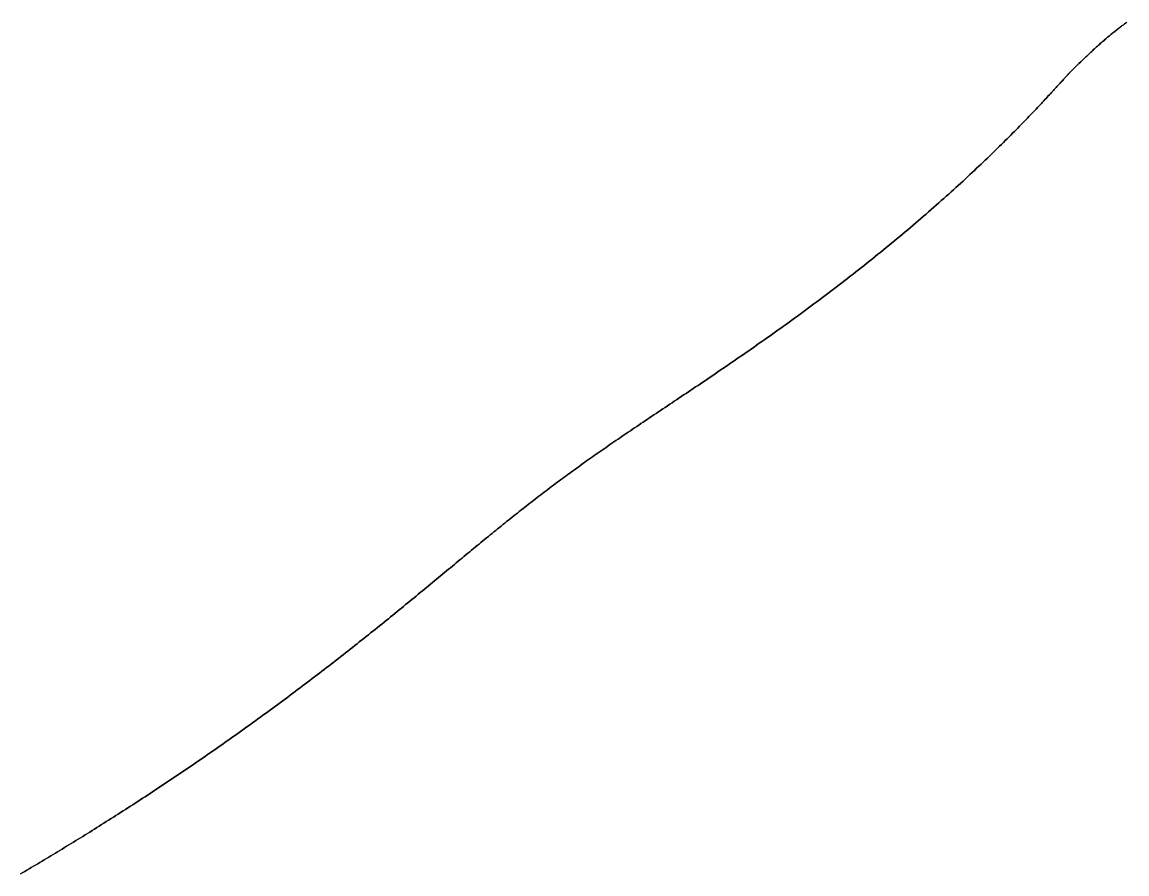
# Model space of a CAD drawing. Header units: inches. Extents: x 130170 to 284068, y 377793 to 804530.
# Drawn here: x 256356.5 to 256422.4, y 734916.1 to 734966.9 of the extents above; entities that cross this region are included whole.
import ezdxf

# ---------------------------------------------------------------- set-up
doc = ezdxf.new("R2010")
doc.units = ezdxf.units.IN
doc.header["$MEASUREMENT"] = 0
doc.layers.add('muni_il', color=7, linetype='Continuous')

msp = doc.modelspace()

# ---------------------------------------------------------------- linework, layer by layer
at = {"layer": 'muni_il'}
for points in [[(256356.42, 734916.097), (256356.546, 734916.171), (256356.672, 734916.246), (256356.799, 734916.321), (256356.927, 734916.397), (256357.055, 734916.473), (256357.183, 734916.549), (256357.312, 734916.626), (256357.442, 734916.703), (256357.572, 734916.781), (256357.702, 734916.859), (256357.833, 734916.937), (256357.964, 734917.016), (256358.096, 734917.095), (256358.228, 734917.175), (256358.361, 734917.255), (256358.494, 734917.335), (256358.627, 734917.416), (256358.761, 734917.497), (256358.896, 734917.579), (256359.031, 734917.661), (256359.166, 734917.744), (256359.302, 734917.827), (256359.438, 734917.91), (256359.574, 734917.994), (256359.711, 734918.078), (256359.849, 734918.163), (256359.986, 734918.248), (256360.125, 734918.333), (256360.263, 734918.419), (256360.402, 734918.505), (256360.542, 734918.592), (256360.681, 734918.679), (256360.822, 734918.767), (256360.962, 734918.854), (256361.103, 734918.943), (256361.244, 734919.032), (256361.386, 734919.121), (256361.528, 734919.21), (256361.67, 734919.3), (256361.813, 734919.391), (256361.956, 734919.481), (256362.099, 734919.572), (256362.243, 734919.664), (256362.387, 734919.756), (256362.531, 734919.848), (256362.676, 734919.941), (256362.821, 734920.034), (256362.966, 734920.128), (256363.112, 734920.222), (256363.257, 734920.316), (256363.403, 734920.411), (256363.55, 734920.506), (256363.696, 734920.601), (256363.843, 734920.697), (256363.99, 734920.793), (256364.138, 734920.89), (256364.285, 734920.987), (256364.433, 734921.084), (256364.581, 734921.181), (256364.729, 734921.279), (256364.877, 734921.378), (256365.026, 734921.476), (256365.175, 734921.575), (256365.324, 734921.675), (256365.473, 734921.775), (256365.622, 734921.875), (256365.771, 734921.975), (256365.921, 734922.076), (256366.07, 734922.177), (256366.22, 734922.278), (256366.37, 734922.38), (256366.52, 734922.482), (256366.67, 734922.584), (256366.82, 734922.686), (256366.97, 734922.789), (256367.121, 734922.892), (256367.271, 734922.996), (256367.422, 734923.099), (256367.572, 734923.203), (256367.722, 734923.308), (256367.873, 734923.412), (256368.023, 734923.517), (256368.174, 734923.622), (256368.325, 734923.727), (256368.475, 734923.833), (256368.626, 734923.938), (256368.776, 734924.044), (256368.926, 734924.15), (256369.077, 734924.257), (256369.227, 734924.363), (256369.377, 734924.47), (256369.528, 734924.577), (256369.678, 734924.684), (256369.828, 734924.792), (256369.978, 734924.899), (256370.127, 734925.007), (256370.277, 734925.115), (256370.427, 734925.223), (256370.576, 734925.331), (256370.725, 734925.439), (256370.874, 734925.548), (256371.023, 734925.657), (256371.172, 734925.765), (256371.321, 734925.874), (256371.469, 734925.983), (256371.617, 734926.092), (256371.765, 734926.201), (256371.913, 734926.31), (256372.06, 734926.42), (256372.208, 734926.529), (256372.355, 734926.639), (256372.501, 734926.748), (256372.648, 734926.858), (256372.794, 734926.967), (256372.94, 734927.077), (256373.086, 734927.187), (256373.231, 734927.297), (256373.376, 734927.406), (256373.521, 734927.516), (256373.666, 734927.626), (256373.81, 734927.736), (256373.954, 734927.845), (256374.097, 734927.955), (256374.241, 734928.065), (256374.383, 734928.174), (256374.526, 734928.284), (256374.668, 734928.394), (256374.81, 734928.503), (256374.951, 734928.612), (256375.092, 734928.722), (256375.233, 734928.831), (256375.373, 734928.94), (256375.513, 734929.049), (256375.652, 734929.159), (256375.791, 734929.267), (256375.93, 734929.376), (256376.068, 734929.485), (256376.206, 734929.593), (256376.343, 734929.702), (256376.48, 734929.81), (256376.617, 734929.918), (256376.753, 734930.026), (256376.889, 734930.134), (256377.024, 734930.242), (256377.158, 734930.349), (256377.293, 734930.456), (256377.427, 734930.564), (256377.56, 734930.671), (256377.693, 734930.777), (256377.825, 734930.884), (256377.957, 734930.99), (256378.089, 734931.096), (256378.22, 734931.202), (256378.35, 734931.307), (256378.481, 734931.413), (256378.61, 734931.518), (256378.739, 734931.623), (256378.868, 734931.728), (256378.996, 734931.832), (256379.124, 734931.936), (256379.251, 734932.04), (256379.378, 734932.144), (256379.504, 734932.247), (256379.63, 734932.35), (256379.755, 734932.453), (256379.88, 734932.555), (256380.005, 734932.658), (256380.129, 734932.759), (256380.252, 734932.861), (256380.375, 734932.962), (256380.498, 734933.063), (256380.62, 734933.164), (256380.742, 734933.264), (256380.863, 734933.364), (256380.983, 734933.464), (256381.104, 734933.563), (256381.224, 734933.662), (256381.343, 734933.761), (256381.462, 734933.86), (256381.58, 734933.958), (256381.699, 734934.055), (256381.816, 734934.153), (256381.933, 734934.25), (256382.05, 734934.346), (256382.167, 734934.443), (256382.283, 734934.539), (256382.398, 734934.635), (256382.514, 734934.73), (256382.628, 734934.825), (256382.743, 734934.92), (256382.857, 734935.014), (256382.971, 734935.108), (256383.084, 734935.202), (256383.197, 734935.295), (256383.31, 734935.388), (256383.422, 734935.48), (256383.534, 734935.573), (256383.646, 734935.664), (256383.757, 734935.756), (256383.868, 734935.847), (256383.979, 734935.938), (256384.09, 734936.029), (256384.2, 734936.119), (256384.31, 734936.209), (256384.42, 734936.298), (256384.529, 734936.388), (256384.639, 734936.476), (256384.748, 734936.565), (256384.856, 734936.653), (256384.965, 734936.741), (256385.073, 734936.829), (256385.182, 734936.916), (256385.29, 734937.003), (256385.398, 734937.09), (256385.505, 734937.177), (256385.613, 734937.263), (256385.721, 734937.349), (256385.828, 734937.434), (256385.935, 734937.519), (256386.042, 734937.605), (256386.149, 734937.689), (256386.256, 734937.774), (256386.363, 734937.858), (256386.47, 734937.942), (256386.577, 734938.026), (256386.684, 734938.11), (256386.791, 734938.193), (256386.898, 734938.276), (256387.005, 734938.359), (256387.112, 734938.442), (256387.219, 734938.524), (256387.326, 734938.606), (256387.433, 734938.689), (256387.54, 734938.771), (256387.647, 734938.852), (256387.755, 734938.934), (256387.862, 734939.015), (256387.97, 734939.097), (256388.078, 734939.178), (256388.185, 734939.259), (256388.294, 734939.34), (256388.402, 734939.421), (256388.51, 734939.501), (256388.619, 734939.582), (256388.728, 734939.663), (256388.837, 734939.743), (256388.947, 734939.824), (256389.056, 734939.904), (256389.166, 734939.985), (256389.277, 734940.065), (256389.387, 734940.145), (256389.498, 734940.225), (256389.609, 734940.306), (256389.721, 734940.386), (256389.833, 734940.466), (256389.945, 734940.546), (256390.058, 734940.627), (256390.171, 734940.707), (256390.284, 734940.788), (256390.398, 734940.868), (256390.512, 734940.949), (256390.627, 734941.03), (256390.742, 734941.11), (256390.858, 734941.191), (256390.974, 734941.272), (256391.09, 734941.354), (256391.207, 734941.435), (256391.325, 734941.516), (256391.443, 734941.598), (256391.561, 734941.68), (256391.68, 734941.762), (256391.8, 734941.844), (256391.92, 734941.926), (256392.041, 734942.009), (256392.162, 734942.092), (256392.284, 734942.175), (256392.407, 734942.258), (256392.53, 734942.342), (256392.653, 734942.426), (256392.777, 734942.51), (256392.902, 734942.594), (256393.028, 734942.679), (256393.154, 734942.764), (256393.281, 734942.849), (256393.408, 734942.935), (256393.536, 734943.021), (256393.665, 734943.108), (256393.794, 734943.194), (256393.924, 734943.282), (256394.055, 734943.369), (256394.186, 734943.457), (256394.318, 734943.545), (256394.451, 734943.634), (256394.584, 734943.723), (256394.718, 734943.813), (256394.853, 734943.903), (256394.988, 734943.993), (256395.124, 734944.084), (256395.261, 734944.176), (256395.398, 734944.268), (256395.536, 734944.36), (256395.675, 734944.453), (256395.815, 734944.546), (256395.955, 734944.64), (256396.096, 734944.734), (256396.238, 734944.829), (256396.38, 734944.925), (256396.523, 734945.021), (256396.667, 734945.117), (256396.811, 734945.214), (256396.956, 734945.312), (256397.102, 734945.41), (256397.248, 734945.508), (256397.395, 734945.608), (256397.543, 734945.707), (256397.691, 734945.808), (256397.84, 734945.909), (256397.99, 734946.01), (256398.14, 734946.113), (256398.291, 734946.215), (256398.443, 734946.319), (256398.595, 734946.423), (256398.748, 734946.527), (256398.901, 734946.632), (256399.055, 734946.738), (256399.21, 734946.845), (256399.365, 734946.952), (256399.52, 734947.059), (256399.677, 734947.168), (256399.834, 734947.276), (256399.991, 734947.386), (256400.149, 734947.496), (256400.307, 734947.607), (256400.466, 734947.718), (256400.625, 734947.83), (256400.785, 734947.943), (256400.945, 734948.056), (256401.106, 734948.169), (256401.267, 734948.284), (256401.429, 734948.399), (256401.591, 734948.514), (256401.753, 734948.631), (256401.916, 734948.748), (256402.079, 734948.865), (256402.243, 734948.983), (256402.406, 734949.102), (256402.57, 734949.221), (256402.735, 734949.34), (256402.899, 734949.461), (256403.064, 734949.582), (256403.229, 734949.703), (256403.395, 734949.825), (256403.56, 734949.947), (256403.726, 734950.071), (256403.892, 734950.194), (256404.058, 734950.318), (256404.224, 734950.443), (256404.39, 734950.568), (256404.557, 734950.694), (256404.723, 734950.82), (256404.889, 734950.946), (256405.056, 734951.073), (256405.222, 734951.201), (256405.389, 734951.329), (256405.555, 734951.457), (256405.721, 734951.586), (256405.888, 734951.715), (256406.054, 734951.844), (256406.22, 734951.974), (256406.385, 734952.104), (256406.551, 734952.235), (256406.716, 734952.366), (256406.882, 734952.497), (256407.047, 734952.628), (256407.211, 734952.76), (256407.376, 734952.892), (256407.54, 734953.024), (256407.703, 734953.157), (256407.866, 734953.29), (256408.03, 734953.422), (256408.192, 734953.556), (256408.354, 734953.689), (256408.516, 734953.822), (256408.677, 734953.956), (256408.837, 734954.089), (256408.997, 734954.223), (256409.157, 734954.356), (256409.316, 734954.49), (256409.474, 734954.624), (256409.632, 734954.758), (256409.788, 734954.891), (256409.945, 734955.025), (256410.1, 734955.158), (256410.255, 734955.292), (256410.409, 734955.425), (256410.562, 734955.558), (256410.715, 734955.691), (256410.866, 734955.824), (256411.017, 734955.956), (256411.167, 734956.089), (256411.316, 734956.221), (256411.464, 734956.352), (256411.611, 734956.484), (256411.757, 734956.615), (256411.902, 734956.745), (256412.046, 734956.875), (256412.189, 734957.005), (256412.331, 734957.134), (256412.471, 734957.263), (256412.611, 734957.391), (256412.749, 734957.519), (256412.887, 734957.646), (256413.023, 734957.773), (256413.157, 734957.898), (256413.291, 734958.024), (256413.423, 734958.148), (256413.555, 734958.272), (256413.684, 734958.395), (256413.813, 734958.517), (256413.94, 734958.638), (256414.066, 734958.759), (256414.19, 734958.879), (256414.313, 734958.997), (256414.435, 734959.115), (256414.555, 734959.232), (256414.673, 734959.348), (256414.791, 734959.463), (256414.906, 734959.577), (256415.02, 734959.69), (256415.133, 734959.801), (256415.244, 734959.912), (256415.354, 734960.021), (256415.462, 734960.129), (256415.569, 734960.237), (256415.673, 734960.342), (256415.777, 734960.447), (256415.878, 734960.55), (256415.978, 734960.652), (256416.077, 734960.753), (256416.174, 734960.852), (256416.269, 734960.95), (256416.362, 734961.047), (256416.454, 734961.142), (256416.544, 734961.236), (256416.633, 734961.328), (256416.719, 734961.419), (256416.805, 734961.508), (256416.888, 734961.596), (256416.97, 734961.682), (256417.05, 734961.767), (256417.129, 734961.85), (256417.205, 734961.932), (256417.281, 734962.012), (256417.354, 734962.091), (256417.426, 734962.168), (256417.496, 734962.243), (256417.565, 734962.317), (256417.632, 734962.389), (256417.697, 734962.459), (256417.761, 734962.528), (256417.823, 734962.596), (256417.883, 734962.661), (256417.942, 734962.726), (256417.999, 734962.788), (256418.055, 734962.849), (256418.11, 734962.908), (256418.163, 734962.966), (256418.214, 734963.022), (256418.264, 734963.077), (256418.312, 734963.13), (256418.359, 734963.181), (256418.405, 734963.231), (256418.449, 734963.279), (256418.491, 734963.326), (256418.533, 734963.371), (256418.573, 734963.415), (256418.612, 734963.457), (256418.649, 734963.498), (256418.685, 734963.538), (256418.72, 734963.575), (256418.754, 734963.612), (256418.786, 734963.647), (256418.817, 734963.68), (256418.847, 734963.712), (256418.876, 734963.743), (256418.903, 734963.772), (256418.929, 734963.8), (256418.954, 734963.827), (256418.978, 734963.852), (256419, 734963.875), (256419.021, 734963.898), (256419.042, 734963.918), (256419.06, 734963.938), (256419.077, 734963.955), (256419.093, 734963.972), (256419.108, 734963.986), (256419.121, 734964), (256419.132, 734964.011), (256419.142, 734964.021), (256419.15, 734964.029), (256419.156, 734964.035), (256419.525, 734964.387), (256419.644, 734964.502), (256419.703, 734964.56), (256419.762, 734964.617), (256419.82, 734964.674), (256419.879, 734964.73), (256419.937, 734964.786), (256419.995, 734964.842), (256420.053, 734964.898), (256420.111, 734964.953), (256420.169, 734965.008), (256420.226, 734965.062), (256420.284, 734965.116), (256420.341, 734965.17), (256420.399, 734965.223), (256420.456, 734965.276), (256420.513, 734965.328), (256420.569, 734965.38), (256420.626, 734965.431), (256420.682, 734965.482), (256420.739, 734965.532), (256420.795, 734965.582), (256420.85, 734965.632), (256420.906, 734965.68), (256420.961, 734965.729), (256421.017, 734965.776), (256421.071, 734965.824), (256421.126, 734965.87), (256421.18, 734965.916), (256421.234, 734965.962), (256421.288, 734966.007), (256421.342, 734966.052), (256421.395, 734966.096), (256421.448, 734966.139), (256421.5, 734966.182), (256421.552, 734966.224), (256421.604, 734966.266), (256421.656, 734966.307), (256421.707, 734966.348), (256421.757, 734966.388), (256421.808, 734966.428), (256421.858, 734966.467), (256421.908, 734966.505), (256421.957, 734966.543), (256422.006, 734966.581), (256422.055, 734966.618), (256422.103, 734966.654), (256422.151, 734966.69), (256422.199, 734966.726), (256422.246, 734966.761), (256422.293, 734966.795), (256422.339, 734966.829), (256422.386, 734966.863)], [(256422.386, 734966.863), (256422.339, 734966.829), (256422.293, 734966.795), (256422.246, 734966.761), (256422.199, 734966.726), (256422.151, 734966.69), (256422.103, 734966.654), (256422.055, 734966.618), (256422.006, 734966.581), (256421.957, 734966.543), (256421.908, 734966.505), (256421.858, 734966.467), (256421.808, 734966.428), (256421.757, 734966.388), (256421.707, 734966.348), (256421.656, 734966.307), (256421.604, 734966.266), (256421.552, 734966.224), (256421.5, 734966.182), (256421.448, 734966.139), (256421.395, 734966.096), (256421.342, 734966.052), (256421.288, 734966.007), (256421.234, 734965.962), (256421.18, 734965.916), (256421.126, 734965.87), (256421.071, 734965.824), (256421.017, 734965.776), (256420.961, 734965.729), (256420.906, 734965.68), (256420.85, 734965.632), (256420.795, 734965.582), (256420.739, 734965.532), (256420.682, 734965.482), (256420.626, 734965.431), (256420.569, 734965.38), (256420.513, 734965.328), (256420.456, 734965.276), (256420.399, 734965.223), (256420.341, 734965.17), (256420.284, 734965.116), (256420.226, 734965.062), (256420.169, 734965.008), (256420.111, 734964.953), (256420.053, 734964.898), (256419.995, 734964.842), (256419.937, 734964.786), (256419.879, 734964.73), (256419.82, 734964.674), (256419.762, 734964.617), (256419.703, 734964.56), (256419.644, 734964.502), (256419.525, 734964.387), (256419.156, 734964.035), (256419.15, 734964.029), (256419.142, 734964.021), (256419.132, 734964.011), (256419.121, 734964), (256419.108, 734963.986), (256419.093, 734963.972), (256419.077, 734963.955), (256419.06, 734963.938), (256419.042, 734963.918), (256419.021, 734963.898), (256419, 734963.875), (256418.978, 734963.852), (256418.954, 734963.827), (256418.929, 734963.8), (256418.903, 734963.772), (256418.876, 734963.743), (256418.847, 734963.712), (256418.817, 734963.68), (256418.786, 734963.647), (256418.754, 734963.612), (256418.72, 734963.575), (256418.685, 734963.538), (256418.649, 734963.498), (256418.612, 734963.457), (256418.573, 734963.415), (256418.533, 734963.371), (256418.491, 734963.326), (256418.449, 734963.279), (256418.405, 734963.231), (256418.359, 734963.181), (256418.312, 734963.13), (256418.264, 734963.077), (256418.214, 734963.022), (256418.163, 734962.966), (256418.11, 734962.908), (256418.055, 734962.849), (256417.999, 734962.788), (256417.942, 734962.726), (256417.883, 734962.661), (256417.823, 734962.596), (256417.761, 734962.528), (256417.697, 734962.459), (256417.632, 734962.389), (256417.565, 734962.317), (256417.496, 734962.243), (256417.426, 734962.168), (256417.354, 734962.091), (256417.281, 734962.012), (256417.205, 734961.932), (256417.129, 734961.85), (256417.05, 734961.767), (256416.97, 734961.682), (256416.888, 734961.596), (256416.805, 734961.508), (256416.719, 734961.419), (256416.633, 734961.328), (256416.544, 734961.236), (256416.454, 734961.142), (256416.362, 734961.047), (256416.269, 734960.95), (256416.174, 734960.852), (256416.077, 734960.753), (256415.978, 734960.652), (256415.878, 734960.55), (256415.777, 734960.447), (256415.673, 734960.342), (256415.569, 734960.237), (256415.462, 734960.129), (256415.354, 734960.021), (256415.244, 734959.912), (256415.133, 734959.801), (256415.02, 734959.69), (256414.906, 734959.577), (256414.791, 734959.463), (256414.673, 734959.348), (256414.555, 734959.232), (256414.435, 734959.115), (256414.313, 734958.997), (256414.19, 734958.879), (256414.066, 734958.759), (256413.94, 734958.638), (256413.813, 734958.517), (256413.684, 734958.395), (256413.555, 734958.272), (256413.423, 734958.148), (256413.291, 734958.024), (256413.157, 734957.898), (256413.023, 734957.773), (256412.887, 734957.646), (256412.749, 734957.519), (256412.611, 734957.391), (256412.471, 734957.263), (256412.331, 734957.134), (256412.189, 734957.005), (256412.046, 734956.875), (256411.902, 734956.745), (256411.757, 734956.615), (256411.611, 734956.484), (256411.464, 734956.352), (256411.316, 734956.221), (256411.167, 734956.089), (256411.017, 734955.956), (256410.866, 734955.824), (256410.715, 734955.691), (256410.562, 734955.558), (256410.409, 734955.425), (256410.255, 734955.292), (256410.1, 734955.158), (256409.945, 734955.025), (256409.788, 734954.891), (256409.632, 734954.758), (256409.474, 734954.624), (256409.316, 734954.49), (256409.157, 734954.356), (256408.997, 734954.223), (256408.837, 734954.089), (256408.677, 734953.956), (256408.516, 734953.822), (256408.354, 734953.689), (256408.192, 734953.556), (256408.03, 734953.422), (256407.866, 734953.29), (256407.703, 734953.157), (256407.54, 734953.024), (256407.376, 734952.892), (256407.211, 734952.76), (256407.047, 734952.628), (256406.882, 734952.497), (256406.716, 734952.366), (256406.551, 734952.235), (256406.385, 734952.104), (256406.22, 734951.974), (256406.054, 734951.844), (256405.888, 734951.715), (256405.721, 734951.586), (256405.555, 734951.457), (256405.389, 734951.329), (256405.222, 734951.201), (256405.056, 734951.073), (256404.889, 734950.946), (256404.723, 734950.82), (256404.557, 734950.694), (256404.39, 734950.568), (256404.224, 734950.443), (256404.058, 734950.318), (256403.892, 734950.194), (256403.726, 734950.071), (256403.56, 734949.947), (256403.395, 734949.825), (256403.229, 734949.703), (256403.064, 734949.582), (256402.899, 734949.461), (256402.735, 734949.34), (256402.57, 734949.221), (256402.406, 734949.102), (256402.243, 734948.983), (256402.079, 734948.865), (256401.916, 734948.748), (256401.753, 734948.631), (256401.591, 734948.514), (256401.429, 734948.399), (256401.267, 734948.284), (256401.106, 734948.169), (256400.945, 734948.056), (256400.785, 734947.943), (256400.625, 734947.83), (256400.466, 734947.718), (256400.307, 734947.607), (256400.149, 734947.496), (256399.991, 734947.386), (256399.834, 734947.276), (256399.677, 734947.168), (256399.52, 734947.059), (256399.365, 734946.952), (256399.21, 734946.845), (256399.055, 734946.738), (256398.901, 734946.632), (256398.748, 734946.527), (256398.595, 734946.423), (256398.443, 734946.319), (256398.291, 734946.215), (256398.14, 734946.113), (256397.99, 734946.01), (256397.84, 734945.909), (256397.691, 734945.808), (256397.543, 734945.707), (256397.395, 734945.608), (256397.248, 734945.508), (256397.102, 734945.41), (256396.956, 734945.312), (256396.811, 734945.214), (256396.667, 734945.117), (256396.523, 734945.021), (256396.38, 734944.925), (256396.238, 734944.829), (256396.096, 734944.734), (256395.955, 734944.64), (256395.815, 734944.546), (256395.675, 734944.453), (256395.536, 734944.36), (256395.398, 734944.268), (256395.261, 734944.176), (256395.124, 734944.084), (256394.988, 734943.993), (256394.853, 734943.903), (256394.718, 734943.813), (256394.584, 734943.723), (256394.451, 734943.634), (256394.318, 734943.545), (256394.186, 734943.457), (256394.055, 734943.369), (256393.924, 734943.282), (256393.794, 734943.194), (256393.665, 734943.108), (256393.536, 734943.021), (256393.408, 734942.935), (256393.281, 734942.849), (256393.154, 734942.764), (256393.028, 734942.679), (256392.902, 734942.594), (256392.777, 734942.51), (256392.653, 734942.426), (256392.53, 734942.342), (256392.407, 734942.258), (256392.284, 734942.175), (256392.162, 734942.092), (256392.041, 734942.009), (256391.92, 734941.926), (256391.8, 734941.844), (256391.68, 734941.762), (256391.561, 734941.68), (256391.443, 734941.598), (256391.325, 734941.516), (256391.207, 734941.435), (256391.09, 734941.354), (256390.974, 734941.272), (256390.858, 734941.191), (256390.742, 734941.11), (256390.627, 734941.03), (256390.512, 734940.949), (256390.398, 734940.868), (256390.284, 734940.788), (256390.171, 734940.707), (256390.058, 734940.627), (256389.945, 734940.546), (256389.833, 734940.466), (256389.721, 734940.386), (256389.609, 734940.306), (256389.498, 734940.225), (256389.387, 734940.145), (256389.277, 734940.065), (256389.166, 734939.985), (256389.056, 734939.904), (256388.947, 734939.824), (256388.837, 734939.743), (256388.728, 734939.663), (256388.619, 734939.582), (256388.51, 734939.501), (256388.402, 734939.421), (256388.294, 734939.34), (256388.185, 734939.259), (256388.078, 734939.178), (256387.97, 734939.097), (256387.862, 734939.015), (256387.755, 734938.934), (256387.647, 734938.852), (256387.54, 734938.771), (256387.433, 734938.689), (256387.326, 734938.606), (256387.219, 734938.524), (256387.112, 734938.442), (256387.005, 734938.359), (256386.898, 734938.276), (256386.791, 734938.193), (256386.684, 734938.11), (256386.577, 734938.026), (256386.47, 734937.942), (256386.363, 734937.858), (256386.256, 734937.774), (256386.149, 734937.689), (256386.042, 734937.605), (256385.935, 734937.519), (256385.828, 734937.434), (256385.721, 734937.349), (256385.613, 734937.263), (256385.505, 734937.177), (256385.398, 734937.09), (256385.29, 734937.003), (256385.182, 734936.916), (256385.073, 734936.829), (256384.965, 734936.741), (256384.856, 734936.653), (256384.748, 734936.565), (256384.639, 734936.476), (256384.529, 734936.388), (256384.42, 734936.298), (256384.31, 734936.209), (256384.2, 734936.119), (256384.09, 734936.029), (256383.979, 734935.938), (256383.868, 734935.847), (256383.757, 734935.756), (256383.646, 734935.664), (256383.534, 734935.573), (256383.422, 734935.48), (256383.31, 734935.388), (256383.197, 734935.295), (256383.084, 734935.202), (256382.971, 734935.108), (256382.857, 734935.014), (256382.743, 734934.92), (256382.628, 734934.825), (256382.514, 734934.73), (256382.398, 734934.635), (256382.283, 734934.539), (256382.167, 734934.443), (256382.05, 734934.346), (256381.933, 734934.25), (256381.816, 734934.153), (256381.699, 734934.055), (256381.58, 734933.958), (256381.462, 734933.86), (256381.343, 734933.761), (256381.224, 734933.662), (256381.104, 734933.563), (256380.983, 734933.464), (256380.863, 734933.364), (256380.742, 734933.264), (256380.62, 734933.164), (256380.498, 734933.063), (256380.375, 734932.962), (256380.252, 734932.861), (256380.129, 734932.759), (256380.005, 734932.658), (256379.88, 734932.555), (256379.755, 734932.453), (256379.63, 734932.35), (256379.504, 734932.247), (256379.378, 734932.144), (256379.251, 734932.04), (256379.124, 734931.936), (256378.996, 734931.832), (256378.868, 734931.728), (256378.739, 734931.623), (256378.61, 734931.518), (256378.481, 734931.413), (256378.35, 734931.307), (256378.22, 734931.202), (256378.089, 734931.096), (256377.957, 734930.99), (256377.825, 734930.884), (256377.693, 734930.777), (256377.56, 734930.671), (256377.427, 734930.564), (256377.293, 734930.456), (256377.158, 734930.349), (256377.024, 734930.242), (256376.889, 734930.134), (256376.753, 734930.026), (256376.617, 734929.918), (256376.48, 734929.81), (256376.343, 734929.702), (256376.206, 734929.593), (256376.068, 734929.485), (256375.93, 734929.376), (256375.791, 734929.267), (256375.652, 734929.159), (256375.513, 734929.049), (256375.373, 734928.94), (256375.233, 734928.831), (256375.092, 734928.722), (256374.951, 734928.612), (256374.81, 734928.503), (256374.668, 734928.394), (256374.526, 734928.284), (256374.383, 734928.174), (256374.241, 734928.065), (256374.097, 734927.955), (256373.954, 734927.845), (256373.81, 734927.736), (256373.666, 734927.626), (256373.521, 734927.516), (256373.376, 734927.406), (256373.231, 734927.297), (256373.086, 734927.187), (256372.94, 734927.077), (256372.794, 734926.967), (256372.648, 734926.858), (256372.501, 734926.748), (256372.355, 734926.639), (256372.208, 734926.529), (256372.06, 734926.42), (256371.913, 734926.31), (256371.765, 734926.201), (256371.617, 734926.092), (256371.469, 734925.983), (256371.321, 734925.874), (256371.172, 734925.765), (256371.023, 734925.657), (256370.874, 734925.548), (256370.725, 734925.439), (256370.576, 734925.331), (256370.427, 734925.223), (256370.277, 734925.115), (256370.127, 734925.007), (256369.978, 734924.899), (256369.828, 734924.792), (256369.678, 734924.684), (256369.528, 734924.577), (256369.377, 734924.47), (256369.227, 734924.363), (256369.077, 734924.257), (256368.926, 734924.15), (256368.776, 734924.044), (256368.626, 734923.938), (256368.475, 734923.833), (256368.325, 734923.727), (256368.174, 734923.622), (256368.023, 734923.517), (256367.873, 734923.412), (256367.722, 734923.308), (256367.572, 734923.203), (256367.422, 734923.099), (256367.271, 734922.996), (256367.121, 734922.892), (256366.97, 734922.789), (256366.82, 734922.686), (256366.67, 734922.584), (256366.52, 734922.482), (256366.37, 734922.38), (256366.22, 734922.278), (256366.07, 734922.177), (256365.921, 734922.076), (256365.771, 734921.975), (256365.622, 734921.875), (256365.473, 734921.775), (256365.324, 734921.675), (256365.175, 734921.575), (256365.026, 734921.476), (256364.877, 734921.378), (256364.729, 734921.279), (256364.581, 734921.181), (256364.433, 734921.084), (256364.285, 734920.987), (256364.138, 734920.89), (256363.99, 734920.793), (256363.843, 734920.697), (256363.696, 734920.601), (256363.55, 734920.506), (256363.403, 734920.411), (256363.257, 734920.316), (256363.112, 734920.222), (256362.966, 734920.128), (256362.821, 734920.034), (256362.676, 734919.941), (256362.531, 734919.848), (256362.387, 734919.756), (256362.243, 734919.664), (256362.099, 734919.572), (256361.956, 734919.481), (256361.813, 734919.391), (256361.67, 734919.3), (256361.528, 734919.21), (256361.386, 734919.121), (256361.244, 734919.032), (256361.103, 734918.943), (256360.962, 734918.854), (256360.822, 734918.767), (256360.681, 734918.679), (256360.542, 734918.592), (256360.402, 734918.505), (256360.263, 734918.419), (256360.125, 734918.333), (256359.986, 734918.248), (256359.849, 734918.163), (256359.711, 734918.078), (256359.574, 734917.994), (256359.438, 734917.91), (256359.302, 734917.827), (256359.166, 734917.744), (256359.031, 734917.661), (256358.896, 734917.579), (256358.761, 734917.497), (256358.627, 734917.416), (256358.494, 734917.335), (256358.361, 734917.255), (256358.228, 734917.175), (256358.096, 734917.095), (256357.964, 734917.016), (256357.833, 734916.937), (256357.702, 734916.859), (256357.572, 734916.781), (256357.442, 734916.703), (256357.312, 734916.626), (256357.183, 734916.549), (256357.055, 734916.473), (256356.927, 734916.397), (256356.799, 734916.321), (256356.672, 734916.246), (256356.546, 734916.171), (256356.42, 734916.097)]]:
    msp.add_lwpolyline(points, dxfattribs=at)

doc.saveas('drawing.dxf')
